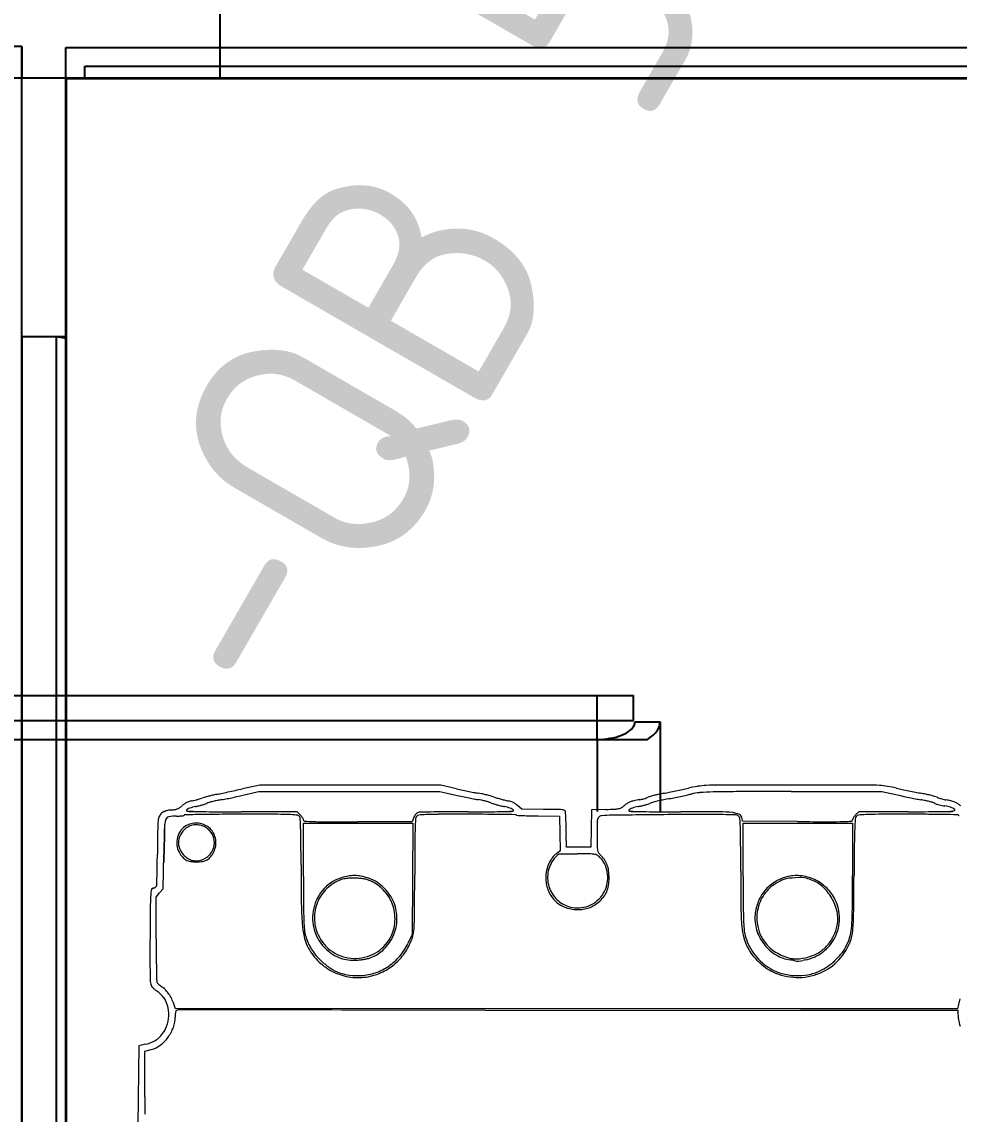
# Model space of a CAD drawing. Header units: millimetres. Extents: x 37984 to 70752, y 14140 to 37584.
# Drawn here: x 39093.7 to 39168.2, y 16679.1 to 16765.9 of the extents above; entities that cross this region are included whole.
import ezdxf
from ezdxf.enums import TextEntityAlignment as Align

# ---------------------------------------------------------------- set-up
doc = ezdxf.new("R2010")
doc.units = ezdxf.units.MM
doc.set_wipeout_variables(frame=1)
doc.layers.add('! NO PLOT !', color=7, linetype='Continuous', true_color=0xff75dd, plot=False)
doc.layers.add('000-PI-Oprema', color=30, linetype='Continuous', lineweight=5)
doc.layers.add('000-PI-ORMAR', color=2, linetype='Continuous')
doc.layers.add('000-PI_TEXT', color=7, linetype='Continuous')
doc.styles.add('PI0', font='isocpeur.ttf', dxfattribs={"width": 0.9})

# ---------------------------------------------------------------- blocks, each defined once
blk = doc.blocks.new('poveznica montaznih ploca 2100mm')
at = {"layer": '! NO PLOT !'}
for p, q in [((59474.636, 55744.266), (59568.436, 55744.266)), ((59565.536, 55740.766), (59565.536, 55744.266)), ((59568.436, 55742.266), (59568.436, 55744.266)), ((59477.536, 55742.266), (59565.536, 55742.266)), ((59565.536, 55742.266), (59568.436, 55742.266)), ((59568.536, 55742.166), (59570.536, 55742.166)), ((59570.536, 55742.166), (59570.536, 53847.739)), ((59477.536, 55740.766), (59565.536, 55740.766)), ((59565.536, 55740.766), (59569.536, 55740.766)), ((59565.536, 55740.766), (59565.536, 53837.739))]:
    blk.add_line(p, q, dxfattribs=at)
for points in [[(59565.536, 55740.766), (59565.797, 55740.771), (59566.057, 55740.787), (59566.312, 55740.814), (59566.562, 55740.851), (59566.804, 55740.897), (59567.036, 55740.954), (59567.257, 55741.019), (59567.464, 55741.094), (59567.657, 55741.176), (59567.834, 55741.266), (59567.993, 55741.363), (59568.134, 55741.466), (59568.255, 55741.574), (59568.355, 55741.687), (59568.434, 55741.804), (59568.49, 55741.923), (59568.525, 55742.044), (59568.536, 55742.166)], [(59569.536, 55740.766), (59569.782, 55740.934), (59569.996, 55741.112), (59570.176, 55741.297), (59570.321, 55741.489), (59570.429, 55741.686), (59570.5, 55741.887), (59570.533, 55742.09), (59570.536, 55742.166)]]:
    blk.add_lwpolyline(points, dxfattribs=at)
blk = doc.blocks.new('C10F3TM')
at = {"layer": '000-PI-Oprema'}
for p, q in [((44742.776, 8800.298), (44741.412, 8799.998)), ((44749.98, 8800.297), (44742.776, 8800.298)), ((44757.184, 8800.296), (44749.98, 8800.297)), ((44758.417, 8800.004), (44757.184, 8800.296)), ((44785.771, 8800.296), (44781.683, 8800.296)), ((44789.077, 8800.295), (44785.771, 8800.296)), ((44741.665, 8799.532), (44742.675, 8799.774)), ((44742.675, 8799.774), (44749.883, 8799.782)), ((44749.883, 8799.782), (44757.09, 8799.79)), ((44757.09, 8799.79), (44758.37, 8799.499)), ((44785.04, 8799.78), (44792.246, 8799.79)), ((44792.246, 8799.79), (44793.362, 8799.533)), ((44734.544, 8788.038), (44734.542, 8791.389)), ((44733.161, 8779.576), (44733.094, 8773.291)), ((44733.692, 8779.687), (44733.161, 8779.576)), ((44733.633, 8779.142), (44734.159, 8779.276)), ((44733.633, 8775.523), (44733.633, 8779.142))]:
    blk.add_line(p, q, dxfattribs=at)
for centre, radius, start, end in [((44778.636, 8793.284), 6.987, 92.89832, 98.59121), ((44779.405, 8778.077), 22.213, 90.27453, 92.89833), ((44781.683, 8302.859), 497.437, 89.99999, 90.27455), ((44789.064, 8450.731), 349.565, 89.65995, 89.99777), ((44791.031, 8782.209), 18.081, 86.74589, 89.66003), ((44791.703, 8794.035), 6.235, 80.81399, 86.74598), ((44742.342, 8785.359), 14.506, 104.50596, 105.75477), ((44742.648, 8784.174), 15.73, 103.27154, 104.50591), ((44741.614, 8788.56), 11.223, 101.68171, 103.27153), ((44727.553, 8856.566), 58.221, 281.6817, 282.04679), ((44684.052, 9060.404), 266.649, 282.04676, 282.16479), ((44677.515, 9090.73), 297.671, 282.16482, 282.28239), ((44731.068, 8845.352), 47.03, 281.80905, 282.4581), ((44686.579, 9049.091), 255.058, 282.28248, 282.41449), ((44735.433, 8825.597), 26.8, 282.45817, 283.44709), ((44768.886, 8845.622), 47.307, 257.15565, 257.80883), ((44766.954, 8836.142), 37.133, 256.7076, 257.51294), ((44768.612, 8844.355), 46.011, 257.80879, 258.47571), ((44766.918, 8835.98), 36.966, 257.51295, 258.32105), ((44766.116, 8832.099), 33.004, 258.321, 259.11053), ((44760.81, 8804.518), 4.917, 259.11055, 262.33128), ((44759.714, 8796.379), 3.296, 77.98304, 82.33127), ((44758.074, 8788.675), 11.172, 76.23111, 77.98295), ((44757.83, 8787.68), 12.197, 74.50047, 76.231), ((44758.687, 8790.768), 8.992, 72.32556, 74.50045), ((44765.396, 8811.824), 13.107, 252.32554, 253.779), ((44772.646, 8801.748), 2.623, 289.01972, 292.67649), ((44774.307, 8797.772), 1.686, 105.75911, 112.67651), ((44776.798, 8788.943), 10.859, 104.01233, 105.75913), ((44777.131, 8787.611), 12.233, 102.23625, 104.01238), ((44777.129, 8787.619), 12.224, 100.45926, 102.23631), ((44770.253, 8824.869), 25.655, 280.45923, 281.41698), ((44763.123, 8860.175), 61.674, 281.41692, 281.91425), ((44766.137, 8846.998), 48.667, 281.34321, 281.96337), ((44762.698, 8862.188), 63.731, 281.91424, 282.40858), ((44766.807, 8843.837), 45.436, 281.96339, 282.59021), ((44768.578, 8835.464), 36.368, 282.40865, 283.16105), ((44773.393, 8814.347), 15.22, 282.59021, 284.007), ((44778.991, 8790.931), 9.366, 98.59116, 103.16115), ((44778.056, 8795.656), 4.044, 94.25734, 104.00709), ((44779.357, 8778.183), 21.566, 91.43519, 94.25743), ((44780.979, 8713.409), 86.361, 90.20889, 91.43524), ((44787.955, 6799.852), 1999.93, 90.083513, 90.208876), ((44791.231, 8791.111), 9.197, 76.38107, 80.81407), ((44801.678, 8835.646), 37.058, 257.03109, 257.80664), ((44799.16, 8823.842), 24.48, 256.38118, 257.47437), ((44803.585, 8843.759), 44.883, 257.47443, 258.16886), ((44806.151, 8856.345), 58.234, 257.80668, 258.35946), ((44803.378, 8842.77), 43.872, 258.16886, 258.86626), ((44798.624, 8818.614), 19.253, 258.86625, 260.157), ((44793.454, 8788.815), 10.991, 78.12943, 80.15696), ((44793.337, 8788.259), 11.559, 76.17704, 78.1294), ((44793.651, 8789.536), 10.244, 74.23522, 76.17704), ((44795.939, 8797.641), 1.822, 67.26399, 74.23519), ((44737.614, 8797.499), 1.536, 123.35118, 131.28348), ((44737.926, 8797.025), 2.105, 117.08587, 123.35109), ((44737.861, 8797.152), 1.962, 110.66281, 117.08582), ((44737.49, 8798.137), 0.909, 99.24131, 110.66281), ((44736.87, 8801.946), 2.95, 279.24136, 282.77142), ((44735.847, 8806.459), 7.577, 282.77147, 284.51667), ((44735.756, 8806.809), 7.939, 284.51665, 286.24695), ((44736.104, 8805.901), 7.484, 283.88877, 285.94013), ((44736.625, 8803.827), 4.834, 286.24688, 288.7561), ((44736.287, 8805.26), 6.817, 285.94011, 288.01783), ((44739.617, 8795.017), 4.471, 105.75467, 108.75611), ((44737.796, 8800.62), 1.938, 288.01772, 293.31664), ((44739.145, 8797.49), 1.47, 105.6829, 113.31669), ((44741.343, 8789.661), 9.602, 103.77431, 105.6829), ((44741.635, 8788.472), 10.826, 101.83277, 103.77437), ((44741.65, 8788.4), 10.899, 99.90108, 101.83282), ((44736.511, 8817.842), 18.987, 279.9011, 281.1561), ((44731.376, 8843.88), 45.527, 281.1561, 281.80904), ((44767.651, 8839.64), 41.199, 258.47567, 259.12266), ((44760.956, 8804.8), 5.721, 259.12261, 261.89834), ((44759.673, 8795.788), 3.382, 77.96274, 81.89834), ((44758.851, 8791.932), 7.325, 75.75465, 77.96276), ((44758.824, 8791.824), 7.436, 73.55348, 75.75472), ((44759.812, 8795.173), 3.944, 70.01515, 73.55346), ((44762.836, 8803.488), 4.904, 250.0152, 252.92636), ((44764.558, 8809.092), 10.767, 252.92637, 254.54346), ((44764.605, 8809.266), 10.947, 254.5435, 256.15531), ((44765.811, 8813.251), 14.593, 253.77901, 255.11994), ((44765.403, 8811.715), 13.004, 255.12004, 256.46097), ((44762.967, 8801.598), 2.598, 256.46107, 260.88627), ((44762.413, 8798.142), 0.903, 69.62511, 80.88634), ((44762.031, 8797.116), 1.997, 63.4059, 69.62509), ((44761.988, 8797.028), 2.095, 57.27852, 63.40587), ((44762.396, 8797.663), 1.341, 48.71651, 57.27847), ((44773.134, 8797.138), 2.046, 123.25169, 131.28356), ((44772.623, 8797.918), 1.114, 110.59246, 123.25179), ((44772.896, 8797.191), 1.89, 101.54495, 110.59253), ((44774.944, 8787.168), 12.12, 99.25295, 101.54494), ((44772.712, 8800.866), 1.758, 279.25293, 284.07492), ((44771.423, 8805.818), 7.379, 283.2137, 285.34985), ((44772.1, 8803.309), 4.277, 284.07492, 286.5571), ((44772.051, 8803.472), 4.447, 286.55709, 289.0198), ((44771.577, 8805.253), 6.794, 285.34981, 287.51393), ((44772.985, 8800.792), 2.115, 287.51387, 292.67649), ((44774.451, 8797.285), 1.686, 105.2792, 112.6765), ((44777.63, 8785.648), 13.749, 103.70215, 105.27914), ((44778.003, 8784.115), 15.327, 102.05918, 103.70217), ((44778.26, 8782.916), 16.553, 100.50838, 102.05924), ((44769.269, 8831.382), 32.74, 280.50847, 281.34316), ((44805.502, 8853.197), 55.02, 258.35942, 258.91748), ((44798.757, 8818.761), 19.93, 258.91738, 260.10798), ((44793.692, 8789.716), 9.553, 77.9839, 80.10791), ((44793.882, 8790.608), 8.642, 75.69393, 77.98385), ((44794.108, 8791.493), 7.728, 73.49862, 75.69389), ((44796.045, 8798.031), 0.909, 62.88806, 73.49853), ((44796.89, 8799.683), 0.947, 242.88808, 252.03153), ((44797.755, 8802.348), 3.748, 252.03157, 255.31966), ((44797.791, 8802.06), 2.969, 247.26406, 250.78747), ((44797.868, 8802.782), 4.197, 255.31972, 258.55718), ((44798.274, 8803.446), 4.437, 250.7875, 253.39458), ((44798.191, 8803.167), 4.146, 253.39464, 256.03494), ((44797.725, 8802.075), 3.476, 258.55722, 262.28639), ((44797.54, 8800.551), 1.45, 256.03504, 261.81496), ((44796.783, 8795.288), 3.867, 76.08088, 81.81499), ((44797.154, 8796.786), 2.324, 67.68458, 76.08084), ((44797.354, 8797.272), 1.799, 58.08944, 67.68454), ((44797.677, 8797.79), 1.188, 44.99996, 58.08948), ((44834.86, 8794.149), 100.228, 178.16576, 178.57943), ((44735.937, 8797.317), 1.253, 168.69006, 178.16573), ((44804.917, 8794.892), 70.275, 178.57946, 179.27985), ((44845.292, 8794.384), 110.653, 179.27983, 179.7783), ((44643.978, 8795.163), 90.663, 359.178, 359.77822), ((44684.567, 8794.581), 50.069, 358.24175, 359.17796), ((44593.257, 8797.384), 141.422, 357.95479, 358.24173), ((44749.217, 8790.617), 15.137, 176.34937, 179.34393), ((44736.798, 8791.41), 2.693, 167.8646, 176.34944), ((44734.319, 8791.943), 0.157, 100.73357, 167.86471), ((44734.193, 8792.608), 0.52, 280.73366, 290.1654), ((44734.166, 8792.68), 0.597, 290.16543, 298.67064), ((44734.205, 8792.608), 0.515, 298.67069, 307.63085), ((44734.414, 8792.338), 0.173, 307.6308, 327.81009), ((44734.405, 8792.344), 0.184, 327.81004, 357.95477), ((45430.395, 8782.817), 696.36, 179.34389, 179.53457), ((44953.779, 8786.688), 219.728, 179.53456, 179.89896), ((44890.636, 8788.11), 156.093, 180.02646, 180.50087), ((44866.426, 8786.843), 132.375, 179.89899, 180.43162), ((44818.503, 8787.479), 83.957, 180.50085, 181.25554), ((44966.946, 8787.6), 232.898, 180.43164, 180.68901), ((45054.128, 8792.643), 319.639, 181.25551, 181.429), ((44735.508, 8784.817), 1.443, 180.68894, 190.17742), ((44734.756, 8784.676), 0.167, 181.42904, 215.02722), ((44734.887, 8784.768), 0.327, 215.02727, 227.88948), ((44734.794, 8784.688), 0.717, 190.17739, 204.564), ((44734.796, 8784.69), 0.72, 204.56398, 218.90539), ((44735.067, 8784.908), 1.068, 218.90529, 230.31056), ((44736.359, 8786.465), 3.091, 230.31054, 235.47133), ((44733.177, 8782.169), 2.535, 281.72798, 293.77922), ((44733.336, 8781.808), 2.141, 293.77922, 307.45848), ((44899.348, 8775.524), 165.715, 180.00004, 180.47972)]:
    blk.add_arc(centre, radius, start, end, dxfattribs=at)
at = {"ltscale": 0.25}
blk.add_wipeout([(44735.199, 8798.188), (44835.975, 8798.188), (44835.975, 8641.371), (44735.199, 8641.371)], dxfattribs=at).dxf.layer = '000-PI-Oprema'
at = {"layer": '000-PI-Oprema'}
for p, q in [((44763.624, 8798.369), (44763.28, 8798.671)), ((44745.766, 8798.174), (44741.304, 8798.174)), ((44746.014, 8797.906), (44745.766, 8798.174)), ((44755.034, 8797.708), (44754.91, 8797.366)), ((44765.349, 8798.363), (44763.624, 8798.369)), ((44764.918, 8797.838), (44766.62, 8797.82)), ((44766.62, 8797.82), (44766.648, 8796.44)), ((44769.146, 8798.325), (44769.118, 8796.835)), ((44770.302, 8798.357), (44769.146, 8798.325)), ((44781.169, 8797.416), (44781.136, 8797.645)), ((44790.404, 8798.174), (44790.156, 8797.926)), ((44794.324, 8798.177), (44790.404, 8798.174)), ((44746.262, 8793.018), (44746.262, 8797.265)), ((44746.262, 8797.265), (44750.61, 8797.265)), ((44754.91, 8797.366), (44750.586, 8797.366)), ((44750.61, 8797.265), (44754.959, 8797.265)), ((44754.959, 8797.265), (44754.929, 8792.844)), ((44769.118, 8796.835), (44769.09, 8795.345)), ((44785.538, 8797.39), (44781.169, 8797.416)), ((44781.219, 8793.03), (44781.219, 8797.265)), ((44781.219, 8797.265), (44785.564, 8797.265)), ((44785.564, 8797.265), (44789.908, 8797.265)), ((44789.908, 8797.265), (44789.907, 8793.097)), ((44766.648, 8796.44), (44766.676, 8795.06)), ((44767.176, 8795.345), (44767.155, 8796.38)), ((44766.676, 8795.06), (44766.367, 8794.84)), ((44768.133, 8795.345), (44767.176, 8795.345)), ((44769.09, 8795.345), (44768.133, 8795.345)), ((44735.092, 8792.042), (44735.145, 8794.813)), ((44766.298, 8794.562), (44766.56, 8794.84)), ((44766.56, 8794.84), (44768.007, 8794.84)), ((44754.929, 8792.844), (44754.9, 8788.424)), ((44734.542, 8791.389), (44734.817, 8791.716)), ((44734.817, 8791.716), (44735.092, 8792.042)), ((44754.9, 8788.424), (44754.558, 8787.694)), ((44736.073, 8782.513), (44735.949, 8782.892)), ((44798.428, 8783.299), (44798.259, 8782.514)), ((44760.743, 8782.539), (44736.073, 8782.513)), ((44785.766, 8782.514), (44760.743, 8782.539)), ((44792.012, 8782.514), (44785.766, 8782.514)), ((44785.778, 8782.413), (44792.036, 8782.413)), ((44798.259, 8782.514), (44792.012, 8782.514)), ((44792.036, 8782.413), (44798.294, 8782.413)), ((44798.294, 8782.413), (44798.294, 8782.08))]:
    blk.add_line(p, q, dxfattribs=at)
for centre, radius, start, end in [((44735.869, 8799.256), 0.926, 291.5283, 304.52233), ((44735.136, 8800.322), 2.219, 304.52229, 311.28352), ((44738.121, 8796.053), 2.569, 105.63792, 110.61683), ((44738.277, 8795.496), 3.147, 101.36203, 105.63787), ((44736.54, 8804.138), 5.668, 281.36193, 283.8888), ((44763.379, 8804.291), 5.823, 256.15532, 258.74062), ((44761.63, 8795.501), 3.139, 74.45529, 78.74051), ((44761.785, 8796.058), 2.561, 69.46353, 74.45526), ((44771.19, 8799.126), 0.717, 282.12992, 300.75736), ((44770.77, 8799.832), 1.538, 300.75725, 311.28356), ((44773.206, 8796.209), 2.39, 109.47338, 114.17166), ((44773.341, 8795.826), 2.796, 104.75215, 109.47335), ((44773.441, 8795.447), 3.188, 100.47345, 104.75226), ((44771.899, 8803.787), 5.293, 280.47351, 283.21372), ((44796.968, 8796.482), 2.169, 76.37063, 82.28637), ((44796.899, 8796.198), 2.461, 70.98955, 76.37069), ((44797.001, 8796.496), 2.146, 65.44627, 70.98959), ((44735.664, 8797.372), 0.975, 149.21182, 168.69004), ((44735.496, 8797.472), 0.779, 126.17152, 149.21175), ((44735.59, 8797.343), 0.939, 105.52901, 126.17145), ((44735.649, 8797.411), 0.368, 103.52336, 161.39777), ((44735.818, 8796.523), 1.79, 92.78879, 105.529), ((44736.11, 8795.496), 2.338, 88.71559, 103.52333), ((44735.606, 8800.884), 2.576, 272.78885, 278.87704), ((44735.854, 8799.294), 0.967, 278.87705, 291.52839), ((44736.272, 8802.734), 4.902, 268.71566, 271.4183), ((44736.331, 8800.33), 2.497, 271.41835, 275.8951), ((44736.313, 8800.507), 2.675, 275.89499, 279.18102), ((44736.735, 8797.896), 0.0298, 279.181, 0.03926), ((44736.796, 8797.896), 0.031, 91.01844, 180.03929), ((44757.944, 7608.195), 1189.92, 90.955586, 91.018382), ((44737.003, 8798.286), 0.0523, 140.3098, 265.65205), ((44737.148, 8798.166), 0.241, 115.50984, 140.30989), ((44738.148, 8813.351), 15.16, 265.65203, 268.07326), ((44737.988, 8796.405), 2.193, 110.61684, 115.50984), ((44738.899, 8835.686), 37.508, 268.07326, 269.80012), ((44740.445, 8657.334), 140.635, 90.35816, 90.95564), ((44741.304, 9525.027), 726.853, 269.800155, 270.000002), ((44741.308, 8519.343), 278.629, 89.99999, 90.3582), ((44741.309, 7727.299), 1070.672, 89.84466, 90.000046), ((44744.141, 8771.819), 26.149, 87.59216, 89.84473), ((44744.985, 8791.903), 6.047, 82.44657, 87.59224), ((44745.749, 8797.666), 0.234, 28.15496, 82.44659), ((44745.597, 8797.585), 0.406, 2.18542, 28.15496), ((44648.14, 8793.866), 97.934, 1.64796, 2.18539), ((44744.854, 8796.832), 1.581, 37.49311, 42.82341), ((44745.033, 8796.969), 1.356, 31.51098, 37.49313), ((44745.232, 8797.091), 1.122, 25.3964, 31.51093), ((44755.936, 8797.382), 0.959, 150.6384, 160.1198), ((44755.744, 8797.49), 0.739, 139.11796, 150.63845), ((44789.096, 8795.765), 33.983, 176.89511, 178.2679), ((44755.503, 8797.587), 0.341, 140.36711, 176.89512), ((44755.627, 8797.591), 0.584, 126.17151, 139.11803), ((44755.455, 8797.627), 0.277, 96.02321, 140.36711), ((44755.461, 8797.818), 0.303, 105.00607, 126.17149), ((44755.568, 8797.417), 0.718, 91.07907, 105.00609), ((44756.357, 8789.075), 8.877, 92.39714, 96.0232), ((44761.854, 8463.764), 334.431, 90.89399, 91.07917), ((44757.077, 8771.881), 26.086, 90.2347, 92.39721), ((44758.76, 8662.02), 136.151, 90.36672, 90.89407), ((44759.24, 8243.707), 554.265, 90.00004, 90.23472), ((44759.421, 8558.782), 239.39, 90.02119, 90.3668), ((44759.24, 8531.974), 265.997, 89.68033, 90.00004), ((44759.145, 9304.114), 505.942, 270.02124, 270.26074), ((44759.952, 8659.534), 138.436, 89.15917, 89.68033), ((44761.33, 8824.083), 25.905, 270.2607, 272.34163), ((44748.064, 7849.561), 948.496, 89.09154, 89.159149), ((44762.043, 8806.632), 8.44, 272.34164, 275.84328), ((44761.916, 8796.41), 2.185, 64.5566, 69.46358), ((44762.752, 8798.166), 0.24, 39.6902, 64.55662), ((44762.897, 8798.287), 0.0514, 275.8434, 39.69017), ((44763.101, 8797.857), 0.0804, 44.99997, 89.09155), ((44763.215, 8797.972), 0.081, 225, 267.21421), ((44767.454, 8885.078), 87.291, 267.21412, 267.53429), ((44764.921, 8826.262), 28.42, 267.53429, 268.66874), ((44765.482, 8850.374), 52.538, 268.66882, 269.38502), ((44764.992, 8694.468), 103.896, 89.25113, 89.803), ((44766.283, 8793.265), 5.09, 84.30662, 89.25117), ((44766.682, 8797.264), 1.071, 71.89597, 84.3067), ((44766.982, 8798.181), 0.106, 4.42152, 71.89598), ((44751.802, 8797.008), 15.331, 3.1489, 4.42154), ((44745.972, 8796.687), 21.17, 2.14964, 3.14888), ((44770.103, 8797.425), 0.487, 141.69932, 178.3607), ((44769.992, 8797.512), 0.346, 93.8448, 141.69928), ((44771.005, 8782.438), 15.455, 90.73128, 93.84477), ((44769.258, 8836.316), 37.973, 271.57493, 272.66331), ((44789.967, 7296.85), 1501.164, 90.538764, 90.731278), ((44770.932, 8800.323), 1.941, 272.66324, 282.12999), ((44772.169, 8798.288), 0.0516, 135.00001, 264.35145), ((44772.357, 8798.1), 0.317, 114.17168, 135.00006), ((44773.052, 8807.217), 9.024, 264.35138, 267.90274), ((44773.881, 8829.836), 31.658, 267.90273, 269.80422), ((44776.252, 9523.997), 725.823, 269.804242, 269.999964), ((44777.423, 8630.826), 167.129, 89.57141, 90.53879), ((44776.252, 8378.404), 419.769, 89.58423, 89.99997), ((44777.075, 8584.256), 213.7, 89.05641, 89.57138), ((44779.218, 8787.235), 10.929, 83.81504, 89.58419), ((44780.229, 8796.564), 1.544, 63.48563, 83.81501), ((44780.588, 8797.548), 0.378, 44.99995, 89.05641), ((44780.623, 8797.584), 0.329, 4.98181, 45.00004), ((44780.74, 8797.588), 0.4, 8.08023, 63.48562), ((44768.078, 8796.49), 12.921, 2.14171, 4.98183), ((44790.096, 8797.521), 0.188, 155.82598, 180), ((44790.79, 8797.209), 0.949, 148.53282, 155.82594), ((44790.966, 8797.101), 1.156, 141.58305, 148.53296), ((44791.034, 8797.047), 1.242, 135.00005, 141.58313), ((44826.429, 8795.451), 36.373, 176.60121, 177.90434), ((44790.46, 8797.587), 0.341, 140.28904, 176.6012), ((44790.412, 8797.627), 0.278, 95.78909, 140.28901), ((44791.349, 8788.381), 9.571, 92.33165, 95.78907), ((44792.079, 8770.449), 27.519, 90.22848, 92.33163), ((44794.298, 8214.025), 583.947, 89.99997, 90.228465), ((44794.298, 8555.818), 242.154, 89.63945, 89.99995), ((44793.477, 9786.116), 987.94, 270.049104, 270.197844), ((44795.026, 8671.514), 126.456, 89.0531, 89.63935), ((44796.831, 8814.779), 16.596, 270.19785, 272.9839), ((44784.413, 8029.395), 768.662, 88.967588, 89.053073), ((44797.636, 8799.326), 1.122, 272.9839, 288.71936), ((44797.665, 8797.949), 0.548, 50.16181, 65.44625), ((44797.977, 8798.322), 0.0622, 288.71927, 50.16176), ((44798.261, 8797.839), 0.093, 44.9999, 88.96759), ((44798.391, 8797.969), 0.0905, 225.00002, 267.56874), ((44929.907, 8791.054), 194.798, 178.2609, 178.89413), ((44737.149, 8796.906), 1.952, 161.39781, 178.26085), ((44737.615, 8795.856), 1.384, 118.01806, 142.64301), ((44737.885, 8795.574), 1.608, 120.80302, 145.74961), ((44737.738, 8795.626), 1.644, 82.76198, 118.01812), ((44737.705, 8795.875), 1.258, 102.45741, 120.80297), ((44737.728, 8795.774), 1.362, 85.16931, 102.45742), ((44737.721, 8795.696), 1.439, 68.39228, 85.16939), ((44737.75, 8795.723), 1.546, 45.84755, 82.76196), ((44737.674, 8795.576), 1.569, 52.66594, 68.39227), ((44737.781, 8795.717), 1.392, 22.09943, 52.66593), ((44737.752, 8795.724), 1.544, 8.90005, 45.8475), ((44746.099, 8797.502), 0.163, 359.99996, 25.39647), ((44746.341, 8797.502), 0.0794, 179.99996, 267.00459), ((44748.232, 8833.637), 36.264, 267.00454, 268.18803), ((44748.445, 8840.354), 42.984, 268.18799, 269.75581), ((44750.586, 9342.506), 545.141, 269.75574, 270.00005), ((44805.591, 8795.266), 50.485, 178.26789, 179.71172), ((44731.762, 8796.154), 35.39, 1.40349, 2.1497), ((44639.48, 8793.892), 127.7, 1.11639, 1.40356), ((44807.235, 8796.362), 37.634, 178.3607, 180.00002), ((44747.796, 8795.732), 33.218, 0.2489, 2.14168), ((44789.985, 9535.413), 738.037, 269.654766, 269.85278), ((44788.175, 8831.094), 33.715, 269.85285, 271.71561), ((44788.715, 8813.072), 15.685, 271.7156, 274.03669), ((44789.813, 8797.521), 0.0952, 274.03663, 0.00003), ((44841.6, 8794.896), 51.554, 177.90433, 179.32822), ((44737.843, 8795.692), 1.666, 164.27188, 185.75197), ((44737.823, 8795.697), 1.645, 142.64295, 164.27184), ((44737.651, 8795.714), 1.333, 173.91871, 202.52099), ((44737.686, 8795.71), 1.367, 145.74959, 173.91878), ((44737.783, 8795.718), 1.39, 351.49584, 22.09949), ((44737.657, 8795.71), 1.64, 333.58128, 8.90007), ((44684.337, 8794.907), 61.723, 0.56077, 1.64801), ((44844.873, 8796.362), 75.272, 180.00003, 180.68254), ((44161.747, 8793.186), 619.272, 0.02385, 0.248908), ((44737.625, 8795.67), 1.447, 185.75199, 209.62454), ((44737.804, 8795.777), 1.498, 202.52094, 228.71648), ((44737.753, 8795.722), 1.42, 321.28036, 351.49581), ((44560.981, 8793.699), 185.084, 0.08139, 0.56084), ((45292.553, 8792.816), 537.454, 179.71174, 179.96636), ((44771.915, 8795.493), 2.31, 180.68259, 189.14019), ((44770.207, 8795.218), 0.58, 189.14022, 210.91674), ((45309.572, 8789.409), 519.558, 179.32828, 179.58932), ((44738.507, 8796.171), 2.461, 209.62447, 220.29142), ((44737.417, 8795.247), 1.032, 220.29132, 240.70278), ((44738.076, 8796.086), 1.91, 228.71647, 241.29218), ((44737.444, 8795.295), 1.087, 240.70277, 260.47947), ((44737.709, 8795.416), 1.145, 241.29217, 259.73473), ((44737.742, 8797.076), 2.893, 260.47948, 270), ((44737.704, 8795.388), 1.117, 259.73475, 278.44962), ((44737.742, 8796.986), 2.803, 270.00005, 280.07257), ((44737.61, 8796.016), 1.752, 278.44964, 291.80733), ((44738.035, 8795.337), 1.129, 280.07265, 299.9458), ((44737.716, 8795.752), 1.468, 291.80735, 321.28037), ((44738.088, 8795.246), 1.023, 299.94584, 321.04241), ((44737.289, 8795.893), 2.051, 321.0424, 333.58132), ((44767.992, 8792.968), 2.326, 136.74079, 167.25844), ((44768.169, 8792.962), 2.636, 143.88482, 155.6067), ((44767.203, 8793.667), 1.44, 125.45321, 143.88484), ((44768.007, 8755.15), 39.69, 88.93797, 90), ((44768.626, 8788.538), 6.296, 84.79735, 88.93801), ((44768.954, 8792.138), 2.681, 78.34535, 84.79744), ((44769.4, 8794.302), 0.471, 54.9915, 78.34545), ((44769.24, 8794.074), 0.75, 45.29445, 54.99158), ((44770.457, 8795.368), 0.871, 210.91673, 226.97311), ((44768.151, 8792.974), 2.298, 41.0842, 45.29451), ((44768.271, 8793.026), 2.332, 35.07687, 46.97315), ((44767.991, 8792.833), 2.512, 36.95337, 41.08417), ((44768.535, 8793.243), 1.831, 31.71742, 36.95334), ((44768.044, 8792.939), 2.408, 357.9289, 31.71747), ((44768.665, 8793.302), 1.851, 20.93266, 35.07681), ((45035.111, 8794.373), 289.047, 180.08141, 180.69286), ((44768.008, 8792.945), 2.489, 166.81818, 179.41536), ((44768.416, 8792.85), 2.907, 155.60675, 166.81814), ((44768.102, 8792.943), 2.439, 167.25848, 196.71437), ((44768.38, 8793.193), 2.156, 7.97264, 20.93264), ((44766.428, 8792.92), 4.127, 0.00002, 7.97261), ((45066.106, 8793.562), 285.087, 180.02382, 180.62359), ((45451.317, 8793.018), 705.055, 180.000023, 180.214538), ((44750.234, 8789.873), 3.199, 105.04994, 136.75282), ((44750.446, 8789.603), 3.39, 110.41931, 133.25488), ((44749.711, 8791.577), 1.284, 100.42936, 110.41931), ((44750.765, 8787.897), 5.245, 99.17224, 105.04995), ((44750.042, 8789.778), 3.114, 95.27409, 100.42938), ((44750.141, 8788.703), 4.193, 90.78409, 95.27413), ((44750.315, 8790.684), 2.422, 88.69846, 99.17217), ((44750.178, 8786.009), 6.887, 87.68788, 90.78419), ((44750.314, 8790.625), 2.48, 78.37365, 88.69847), ((44750.129, 8784.792), 8.105, 84.55063, 87.68795), ((44749.663, 8787.464), 5.708, 72.83569, 78.37374), ((44750.685, 8790.625), 2.246, 76.39792, 84.55065), ((44750.795, 8791.077), 1.78, 66.98925, 76.39788), ((44750.436, 8789.967), 3.088, 60.02261, 72.8357), ((44750.081, 8789.395), 3.608, 61.44199, 66.9892), ((44750.254, 8789.713), 3.246, 51.0193, 61.44201), ((44750.296, 8789.724), 3.369, 48.02002, 60.02259), ((43905.061, 8793.63), 850.038, 359.775716, 359.966397), ((44768.285, 8792.942), 2.766, 179.41534, 200.59917), ((44768.035, 8792.94), 2.416, 324.22777, 357.92888), ((44766.474, 8792.92), 4.082, 351.33389, 359.99998), ((45359.324, 8793.03), 578.104, 179.999975, 180.246576), ((44785.387, 8789.863), 3.191, 122.07049, 140.20539), ((44785.796, 8789.253), 3.781, 118.35515, 128.84486), ((44785.653, 8789.439), 3.691, 105.81132, 122.07043), ((44785.637, 8789.547), 3.447, 107.50344, 118.35517), ((44785.006, 8791.549), 1.348, 85.625, 107.50349), ((44785.457, 8790.13), 2.973, 84.17834, 105.81131), ((44785.684, 8789.54), 3.402, 83.01385, 99.73352), ((44785.403, 8789.599), 3.506, 65.06358, 84.17838), ((44783.564, 8783.833), 9.431, 71.18425, 74.41506), ((44785.759, 8790.273), 2.627, 47.89339, 71.18428), ((44785.364, 8789.516), 3.598, 46.21279, 65.06356), ((44451.977, 8793.194), 337.93, 359.48231, 359.98353), ((44062.914, 8798.345), 727.131, 359.374796, 359.589311), ((44750.372, 8789.743), 3.388, 136.75277, 167.11798), ((44750.302, 8789.756), 3.18, 133.25482, 157.21101), ((44750.07, 8789.486), 3.538, 41.25035, 51.01932), ((44750.233, 8789.654), 3.464, 36.18754, 48.02005), ((44750.094, 8789.507), 3.505, 31.43587, 41.25036), ((44750.202, 8789.631), 3.502, 24.45236, 36.1875), ((44767.984, 8792.829), 2.444, 200.59914, 223.84399), ((44768.108, 8792.945), 2.445, 196.71436, 226.12653), ((44768.042, 8792.935), 2.408, 290.45851, 324.2278), ((44768.682, 8792.55), 1.838, 320.80388, 336.3767), ((44768.564, 8792.602), 1.968, 336.37665, 351.33387), ((44785.414, 8789.841), 3.226, 140.20538, 158.22982), ((44785.585, 8789.764), 3.27, 142.66585, 154.60442), ((44785.066, 8790.16), 2.617, 128.84484, 142.6659), ((44784.986, 8789.418), 3.779, 30.15872, 47.89341), ((44785.579, 8789.74), 3.287, 26.04248, 46.21267), ((44770.809, 8791.177), 24.725, 180.69278, 184.39766), ((44750.284, 8789.764), 3.161, 157.21092, 181.24963), ((44750.439, 8789.718), 3.101, 20.67639, 31.43596), ((44750.626, 8789.789), 2.901, 7.57709, 20.67643), ((44750.352, 8789.699), 3.337, 1.80469, 24.45236), ((44767.936, 8792.783), 2.377, 223.84399, 247.4576), ((44768.036, 8792.87), 2.341, 226.12647, 256.50992), ((44768.048, 8792.919), 2.391, 256.50989, 290.45856), ((44768.255, 8792.55), 2.132, 288.80333, 300.4644), ((44768.026, 8792.939), 2.583, 300.46439, 310.5623), ((44767.614, 8793.421), 3.217, 310.56232, 320.80388), ((44785.988, 8789.611), 3.844, 158.22982, 174.03303), ((44785.76, 8789.681), 3.464, 154.60442, 166.03872), ((44784.981, 8789.415), 3.785, 12.43864, 30.15875), ((44785.506, 8789.705), 3.369, 359.72751, 26.04248), ((44773.936, 8790.482), 27.669, 180.2146, 182.45708), ((44750.425, 8789.731), 3.443, 167.11801, 197.19269), ((44750.262, 8789.696), 3.427, 339.60833, 1.80473), ((44749.899, 8789.692), 3.635, 356.51576, 7.57717), ((44725.581, 8790.418), 29.512, 357.60635, 359.77573), ((44767.994, 8792.923), 2.529, 247.45764, 270), ((44767.994, 8794.163), 3.769, 270.00002, 277.74759), ((44768.186, 8792.752), 2.345, 277.74759, 288.80328), ((44798.477, 8790.649), 17.442, 180.62353, 185.22422), ((44815.353, 8790.689), 34.129, 180.24654, 182.18607), ((44785.268, 8789.687), 3.119, 174.03313, 196.95106), ((44785.239, 8789.718), 2.94, 177.60384, 190.46218), ((44785.685, 8789.699), 3.387, 166.03877, 177.60384), ((44786.094, 8789.66), 2.645, 349.26162, 12.43864), ((44775.96, 8790.267), 13.934, 354.41961, 359.48236), ((44755.655, 8790.786), 34.35, 357.40309, 359.37471), ((44754.175, 8789.897), 8.042, 184.39767, 191.67911), ((44752.841, 8789.577), 6.555, 182.45718, 188.07333), ((44750.449, 8789.767), 3.326, 181.24963, 204.39172), ((44749.959, 8789.688), 3.575, 345.36593, 356.51582), ((44748.536, 8789.459), 6.538, 351.95692, 357.60628), ((44786.428, 8789.547), 5.343, 185.22428, 195.04244), ((44790.76, 8789.75), 9.518, 182.18605, 186.37184), ((44786.888, 8790.022), 4.617, 190.46218, 196.28882), ((44785.163, 8789.837), 3.593, 333.63422, 349.26156), ((44785.487, 8789.705), 3.387, 333.51913, 359.72757), ((44785.969, 8789.289), 3.877, 342.55449, 354.41969), ((44781.288, 8789.623), 8.69, 352.80672, 357.40306), ((44749.422, 8788.915), 3.188, 191.67916, 206.21095), ((44749.145, 8789.052), 2.822, 188.07333, 198.61748), ((44750.866, 8789.632), 4.638, 198.61739, 205.52104), ((44750.316, 8789.697), 3.328, 197.19273, 228.04172), ((44750.341, 8789.718), 3.208, 204.39171, 236.23351), ((44750.36, 8789.721), 3.211, 299.62553, 331.44194), ((44750.299, 8789.683), 3.388, 317.26734, 339.60835), ((44750.846, 8789.457), 2.658, 331.44192, 345.36597), ((44750.011, 8789.894), 5.207, 325.38955, 339.46955), ((44752.774, 8788.86), 2.257, 339.46957, 351.95684), ((44785.292, 8789.242), 4.167, 195.04244, 206.87312), ((44783.894, 8788.983), 2.609, 186.37186, 197.33632), ((44785.462, 8789.473), 4.252, 197.33641, 208.24141), ((44785.654, 8789.804), 3.523, 196.95115, 217.87181), ((44784.818, 8789.417), 2.46, 196.28887, 205.622), ((44785.039, 8789.523), 2.705, 205.622, 214.44142), ((44785.512, 8789.692), 3.36, 307.18581, 333.5191), ((44785.65, 8789.595), 3.049, 315.95892, 333.63415), ((44785.632, 8789.395), 4.231, 331.44194, 342.55456), ((44787.371, 8788.855), 2.559, 341.38265, 352.80666), ((44750.594, 8789.492), 4.495, 206.21099, 224.29351), ((44750.239, 8789.333), 3.943, 205.521, 213.31824), ((44750.734, 8790.163), 3.954, 228.04179, 237.97226), ((44750.432, 8789.56), 3.207, 293.98714, 317.26737), ((44750.528, 8789.582), 4.45, 319.62259, 334.88673), ((44784.562, 8788.872), 3.348, 206.87308, 218.14232), ((44785.925, 8789.721), 4.777, 208.24149, 218.23464), ((44788.177, 8791.676), 6.51, 214.44145, 219.01695), ((44785.625, 8789.782), 3.486, 217.87179, 238.91291), ((44784.64, 8788.809), 1.958, 219.01691, 233.22796), ((44786.041, 8790.685), 4.299, 233.22795, 241.12019), ((44785.65, 8789.596), 3.049, 298.28503, 315.95889), ((44785.495, 8789.487), 4.538, 317.33187, 341.38259), ((44786.494, 8788.925), 3.249, 320.15464, 331.44194), ((44750.44, 8789.465), 4.184, 213.31823, 220.86686), ((44751.785, 8790.629), 5.963, 220.86685, 226.65478), ((44750.641, 8789.538), 4.561, 224.29352, 242.17878), ((44750.352, 8789.734), 3.227, 236.23344, 267.93429), ((44750.143, 8789.217), 2.839, 237.97235, 250.7032), ((44750.145, 8789.224), 2.847, 250.7032, 263.41394), ((44750.277, 8790.368), 3.998, 263.41388, 273.26817), ((44750.352, 8789.736), 3.228, 267.9343, 299.62548), ((44750.229, 8791.213), 4.844, 273.26813, 277.36159), ((44750.265, 8790.934), 4.563, 277.36154, 281.64264), ((44750.391, 8790.321), 3.937, 281.64266, 286.2012), ((44750.953, 8788.389), 1.925, 286.20119, 293.98721), ((44750.523, 8789.587), 4.457, 304.37573, 319.62252), ((44750.577, 8789.504), 4.52, 309.73164, 325.38954), ((44786.11, 8790.088), 5.316, 218.1423, 226.11259), ((44785.86, 8789.67), 4.694, 218.23464, 228.31403), ((44785.375, 8789.368), 3.003, 238.9129, 262.44352), ((44786.143, 8790.869), 4.509, 241.1202, 248.88859), ((44785.545, 8789.319), 2.848, 248.88855, 259.84912), ((44784.114, 8779.863), 6.585, 79.82687, 82.44357), ((44785.409, 8788.564), 2.081, 259.84913, 264.91257), ((44785.446, 8789.703), 3.22, 266.06614, 283.17068), ((44785.602, 8787.328), 1.035, 251.7379, 289.87218), ((44786.491, 8784.552), 1.88, 100.42753, 106.59198), ((44785.555, 8789.636), 3.289, 280.42743, 307.18584), ((44785.391, 8790.076), 3.595, 282.66318, 298.28504), ((44785.616, 8789.377), 4.375, 292.60999, 317.3319), ((44784.801, 8790.377), 5.481, 304.56311, 312.29145), ((44784.947, 8790.216), 5.263, 312.29142, 320.15459), ((44751.096, 8789.899), 4.959, 226.65482, 236.97872), ((44750.319, 8788.703), 3.533, 236.97873, 250.29005), ((44750.618, 8789.493), 4.51, 242.17879, 260.17294), ((44750.563, 8789.529), 4.386, 288.9993, 304.37569), ((44750.646, 8789.422), 4.413, 293.86746, 309.73157), ((44786.129, 8790.108), 5.344, 226.11259, 234.06595), ((44785.328, 8789.073), 3.895, 228.31405, 239.90746), ((44785.026, 8788.586), 3.465, 234.06598, 245.07068), ((44785.373, 8789.15), 3.984, 239.90749, 254.37605), ((44785.595, 8789.81), 4.815, 245.07074, 268.15475), ((44785.666, 8789.038), 3.883, 280.3495, 295.07758), ((44785.544, 8789.298), 4.171, 295.0776, 304.56311), ((44750.352, 8788.794), 3.629, 250.29005, 263.39945), ((44750.582, 8789.287), 4.301, 260.17303, 278.81937), ((44750.566, 8790.649), 5.496, 263.39953, 273.00447), ((44750.636, 8789.316), 4.162, 273.0045, 288.99929), ((44750.515, 8789.716), 4.735, 278.81941, 293.86745), ((44785.541, 8789.753), 4.609, 254.37613, 267.34504), ((44785.54, 8789.728), 4.584, 267.34504, 280.34959), ((44785.584, 8789.453), 4.458, 268.15477, 292.61002), ((44733.433, 8782.211), 2.072, 33.09836, 55.47138), ((44736.846, 8786.935), 3.248, 227.88935, 230.27139), ((44737.07, 8787.205), 3.599, 230.27136, 232.80006), ((44737.423, 8787.669), 4.182, 232.79997, 235.05941), ((44734.048, 8782.838), 1.711, 42.79454, 55.05947), ((44733.239, 8782.089), 2.814, 34.34429, 42.79456), ((44733.203, 8782.062), 2.346, 12.7143, 33.09847), ((44732.978, 8781.911), 3.13, 26.29939, 34.3443), ((44733.014, 8781.929), 3.089, 18.17433, 26.29936), ((44733.074, 8782.033), 2.478, 352.93722, 12.71438), ((44738.881, 8781.858), 2.824, 176.63717, 179.99997), ((44738.015, 8781.909), 1.956, 172.20846, 176.6371), ((44737.875, 8781.928), 1.815, 168.29662, 172.20839), ((44736.192, 8782.277), 0.0957, 135.00004, 168.2967), ((44736.304, 8782.165), 0.254, 89.97786, 135.00005), ((44400.819, -862983.68), 871766.164, 89.976346425, 89.977950707), ((44771.606, 20200.461), 11418.057, 269.9453404, 270.0711182), ((44800.426, 8782.08), 2.132, 180, 190.94045), ((44733.014, 8782.04), 2.538, 333.512, 352.93721), ((44733.641, 8781.858), 2.417, 340.05203, 0.00002), ((44806.014, 8783.16), 7.823, 190.94043, 195.09942), ((44733.346, 8781.795), 2.125, 307.45845, 321.19503), ((44733.055, 8782.034), 3.023, 306.97025, 323.67532), ((44733.087, 8782.004), 2.457, 321.19498, 333.51201), ((44732.957, 8782.106), 3.144, 323.67532, 340.05209), ((44733.658, 8781.233), 2.02, 284.37501, 306.97025)]:
    blk.add_arc(centre, radius, start, end, dxfattribs=at)
blk = doc.blocks.new('800mm bez ploce')
at = {"layer": '000-PI-ORMAR'}
for p, q in [((47141.76, 47274.566), (47141.76, 47281.066)), ((47129.51, 47277.066), (47141.76, 47277.066)), ((47129.51, 47253.928), (47129.51, 47277.066)), ((47141.76, 47277.066), (47909.26, 47277.066)), ((47131.01, 47274.566), (47131.01, 47275.566)), ((47131.01, 47275.566), (47141.76, 47275.566)), ((47141.76, 47275.566), (47909.26, 47275.566)), ((47129.522, 47274.566), (47129.522, 45290.066)), ((47921.522, 47274.566), (47129.522, 47274.566)), ((47126.01, 47254.066), (47126.01, 45303.066)), ((47128.729, 47254.066), (47126.01, 47254.066)), ((47129.522, 47253.926), (47128.729, 47254.066)), ((47128.729, 47254.066), (47128.729, 45303.066))]:
    blk.add_line(p, q, dxfattribs=at)
blk = doc.blocks.new('800mm krov_1')
at = {"layer": '000-PI-ORMAR'}
blk.add_line((43424.13, 8733.78), (42691.13, 8733.78), dxfattribs=at)

msp = doc.modelspace()

# ---------------------------------------------------------------- linework, layer by layer
at = {"layer": '! NO PLOT !'}
msp.add_line((39093.672, 14789.973), (39093.672, 16740.835), dxfattribs=at)
at = {"layer": '000-PI-ORMAR'}
for p, q in [((39093.672, 16763.973), (39081.422, 16763.973)), ((39093.672, 16740.835), (39093.672, 16763.973)), ((39093.672, 16763.973), (39093.672, 16761.473)), ((39097.172, 16763.904), (39109.422, 16763.904)), ((39097.172, 16740.766), (39097.172, 16763.904)), ((39098.672, 16761.404), (39098.672, 16762.404)), ((39098.672, 16762.404), (39109.422, 16762.404)), ((39093.672, 16740.904), (39093.672, 14789.904)), ((39096.39, 16740.904), (39093.672, 16740.904)), ((39093.672, 16740.904), (39093.672, 14789.904)), ((39096.39, 16740.904), (39093.672, 16740.904)), ((39097.172, 16740.904), (39096.39, 16740.904)), ((39096.39, 16740.904), (39096.39, 14789.904)), ((39097.172, 16740.904), (39096.39, 16740.904)), ((39096.39, 16740.904), (39096.39, 14789.904)), ((39097.172, 14789.904), (39097.172, 16740.766))]:
    msp.add_line(p, q, dxfattribs=at)

# ---------------------------------------------------------------- block references
at = {"layer": '! NO PLOT !'}
msp.add_blockref('poveznica montaznih ploca 2100mm', (-20426.128, -39031.862), dxfattribs=at)
at = {"layer": '000-PI-ORMAR'}
msp.add_blockref('800mm krov_1', (-3973.43, 8027.693), dxfattribs=at)

# ---------------------------------------------------------------- texts
at = {"layer": '000-PI_TEXT', "style": 'PI0', "width": 0.9}
msp.add_text('-QB 511 09', height=20, rotation=60, dxfattribs=at).set_placement((39151.572, 16759.848), align=Align.BOTTOM_CENTER)

# ---------------------------------------------------------------- next in the draw order: block references
at = {"layer": '000-PI-Oprema'}
msp.add_blockref('C10F3TM', (-5630.2, 7904.981), dxfattribs=at)

# ---------------------------------------------------------------- next in the draw order: block references
at = {"layer": '000-PI-Oprema', "ltscale": 0.25}
msp.add_blockref('800mm bez ploce', (-8032.339, -30513.162), dxfattribs=at)

doc.saveas('drawing.dxf')
